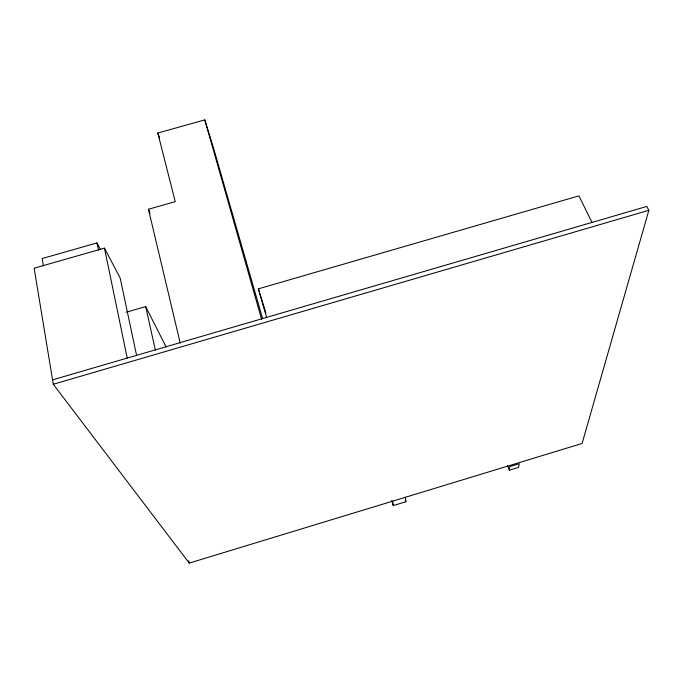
<?xml version="1.0" encoding="UTF-8"?>
<svg xmlns="http://www.w3.org/2000/svg" width="683" height="683" viewBox="0 0 683 683"><rect width="100%" height="100%" fill="white"/><g stroke="black" fill="none" stroke-linecap="round" stroke-linejoin="round"><path stroke-width="1.02" d="M509.296 470.211L509.783 466.643L519.2 463.783L518.636 467.368L509.296 470.211L507.392 465.311M52.565 379.868L646.801 206.437L648.85 210.304L582.07 443.48L189.242 563.099L53.291 384.273L34.15 268.206L104.473 248.142L120.165 278.024L136.549 355.237M391.641 500.537L393.28 505.574L405.89 501.723L405.412 497.275M53.291 384.273L648.85 210.304M126.244 312.233L145.675 306.616L166.123 346.904M266.652 317.561L258.387 288.849L578.919 195.867L592.059 222.564M180.21 343.105L148.45 209.246L175.232 201.647L157.799 133.04L204.78 119.901L213.386 147.494L262.468 318.141M100.435 249.406L96.986 242.926L42.15 258.55L43.396 265.883M148.45 209.246L150.115 213.105M157.799 133.04L159.634 137.889M405.232 499.725L405.89 501.723M258.387 288.849L265.935 313.19M204.78 119.901L261.615 319.311M145.675 306.616L155.4 350.225M188.721 560.726L189.242 563.099M104.473 248.142L127.226 358.08M96.986 242.926L98.463 250.174M392.657 501.16L393.28 505.574"/></g></svg>
